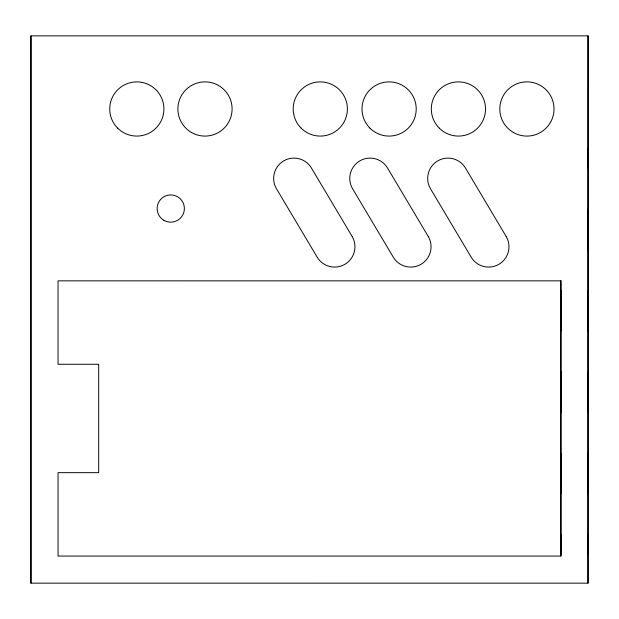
<?xml version="1.0" encoding="UTF-8"?>
<svg xmlns="http://www.w3.org/2000/svg" width="619" height="619" viewBox="0 0 619 619"><rect width="100%" height="100%" fill="white"/><g stroke="black" fill="none" stroke-linecap="round" stroke-linejoin="round"><path stroke-width="0.93" d="M30.95 583.16L30.95 35.848L588.05 35.848L588.011 583.168L30.95 583.16L30.95 35.848M560.907 556.063L560.884 280.84L58.047 280.856L58.047 364.258L98.7 364.258L98.7 472.661L58.054 472.661L58.054 556.063L560.907 556.063L560.915 280.33M588.05 35.848L588.004 583.16M588.011 148.227L588.011 168.546M588.011 209.199L588.011 249.844M588.011 290.497L588.011 331.142M588.011 371.795L588.011 412.44M588.011 453.093L588.011 472.723M588.011 474.108L588.011 493.738M588.011 534.383L588.011 554.02M560.915 290.497L560.915 331.142M560.915 371.795L560.915 412.44M560.915 453.093L560.915 493.738M560.915 534.383L560.915 554.709M506.249 236.605L465.596 168.26A20.326 20.326 0 0 0 437.834 160.824A20.326 20.326 0 0 0 430.398 188.594L471.044 256.924A20.326 20.326 0 0 0 498.813 264.367A20.326 20.326 0 0 0 506.249 236.605M428.333 236.597L387.687 168.26A20.326 20.326 0 0 0 359.925 160.824A20.326 20.326 0 0 0 352.482 188.586L393.135 256.924A20.326 20.326 0 0 0 420.897 264.359A20.326 20.326 0 0 0 428.333 236.597M352.226 236.597L311.581 168.26A20.326 20.326 0 0 0 283.819 160.824A20.326 20.326 0 0 0 276.376 188.586L317.029 256.924A20.326 20.326 0 0 0 344.791 264.359A20.326 20.326 0 0 0 352.226 236.597M163.95 220.349A13.618 13.618 0 0 0 184.377 208.557A13.618 13.618 0 0 0 163.95 196.757A13.618 13.618 0 0 0 163.95 220.349M191.441 132.451A27.097 27.097 0 0 0 232.094 108.983A27.097 27.097 0 0 0 191.441 85.507A27.097 27.097 0 0 0 191.441 132.451M369.945 128.141A27.097 27.097 0 0 0 415.287 115.993A27.097 27.097 0 0 0 382.093 82.807A27.097 27.097 0 0 0 369.945 128.141M117.664 128.141A27.097 27.097 0 0 0 162.998 115.993A27.097 27.097 0 0 0 129.812 82.807A27.097 27.097 0 0 0 117.664 128.141M439.258 128.141A27.097 27.097 0 0 0 484.592 115.993A27.097 27.097 0 0 0 451.406 82.807A27.097 27.097 0 0 0 439.258 128.141M513.36 132.451A27.097 27.097 0 0 0 554.013 108.983A27.097 27.097 0 0 0 513.36 85.507A27.097 27.097 0 0 0 513.36 132.451M301.136 128.141A27.097 27.097 0 0 0 346.47 115.993A27.097 27.097 0 0 0 313.284 82.807A27.097 27.097 0 0 0 301.136 128.141"/></g></svg>
